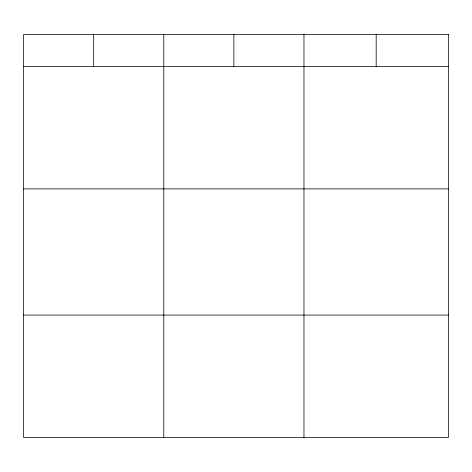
<?xml version="1.0" encoding="UTF-8"?>
<svg xmlns="http://www.w3.org/2000/svg" width="472" height="472" viewBox="0 0 472 472"><rect width="100%" height="100%" fill="white"/><g stroke="black" fill="none" stroke-linecap="round" stroke-linejoin="round"><path stroke-width="0.71" d="M23.6 66.41L448.4 66.41M23.6 188.883L448.4 188.883M23.6 315.072L448.4 315.072M376.184 34.456L376.184 66.41M303.968 34.456L303.968 437.544M233.876 34.456L233.876 66.41M163.784 34.456L163.784 437.544M93.692 34.456L93.692 66.41M448.4 34.456L23.6 34.456L23.6 437.544L448.4 437.544L448.4 34.456"/></g></svg>
